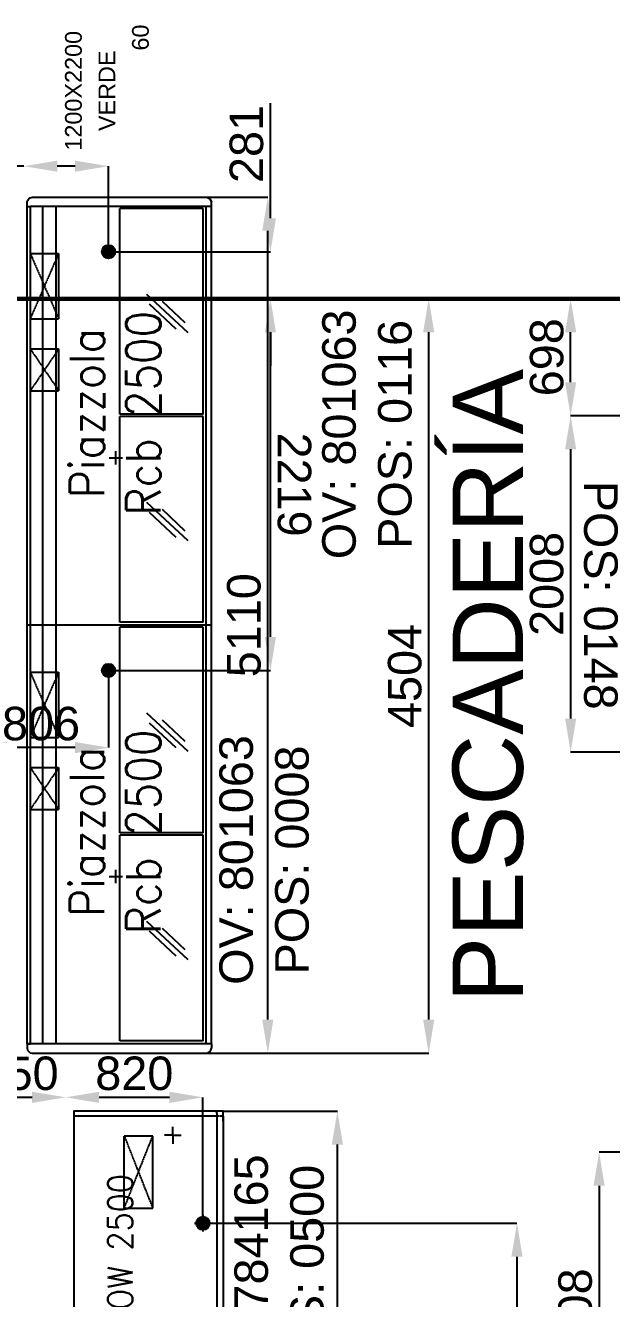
# Model space of a CAD drawing. Header units: millimetres. Extents: x 1478096 to 1808313, y 619971 to 762366.
# Drawn here: x 1539955 to 1543454, y 668856 to 676457 of the extents above; entities that cross this region are included whole.
import ezdxf
from ezdxf.enums import TextEntityAlignment as Align

# ---------------------------------------------------------------- set-up
doc = ezdxf.new("R2010")
doc.units = ezdxf.units.MM
doc.header["$LTSCALE"] = 10
for name, pattern in [('CENTERX2', [4, 2.5, -0.5, 0.5, -0.5]), ('TRATTEGGIATA', [0.75, 0.5, -0.25]), ('TRATTEGGIATA2', [0.375, 0.25, -0.125])]:
    doc.linetypes.add(name, pattern=pattern)
for name, color, linetype in [('BANCHI', 3, 'Continuous'), ('COSTAN-CAM-CORT BANDAS NOM', 7, 'Continuous'), ('COSTAN-CAM-EJES', 251, 'CENTERX2'), ('COSTAN-EXH-COTAS', 7, 'Continuous'), ('COSTAN-EXH-Desagues', 1, 'Continuous'), ('COSTAN-EXH-NOMENCLATURAS', 7, 'Continuous'), ('DESAGUE AL PISO', 1, 'Continuous'), ('DESAGUE MAQUINA', 3, 'Continuous'), ('DESAGUE PISO', 7, 'TRATTEGGIATA'), ('GABINETE', 1, 'Continuous'), ('GOP', 1, 'Continuous'), ('LATERALES', 3, 'Continuous'), ('QUADRO_ELETTRICO', 8, 'Continuous'), ('SCARICHI', 3, 'Continuous'), ('TESTI20', 3, 'Continuous'), ('TETTO', 3, 'TRATTEGGIATA'), ('W-section count', 250, 'Continuous'), ('ZZCOSTAN-CAM-NOMENCLATURAS', 7, 'Continuous')]:
    doc.layers.add(name, color=color, linetype=linetype)
doc.layers.add('COSTAN-CAM-PTAS-AUXILIAR', color=8, linetype='Continuous', plot=False)
doc.styles.add('costan', font='arial.ttf')
doc.styles.add('HEAD', font='arial.ttf', dxfattribs={"height": 0.6})
doc.styles.add('ROMANS20', font='romans.shx', dxfattribs={"width": 0.9, "height": 2})
doc.styles.add('TESTI15', font='romans.shx', dxfattribs={"width": 0.9, "height": 1.5})
doc.dimstyles.new('COSTAN-DESAGUES', dxfattribs={"dimtxt": 200, "dimasz": 200, "dimexe": 0, "dimexo": 0, "dimgap": 40, "dimtad": 1, "dimdec": 0, "dimzin": 0, "dimdsep": 46, "dimtxsty": 'costan', "dimblk1": 'ARCHTICK', "dimblk2": 'ARCHTICK', "dimcen": 0, "dimclrd": 256, "dimclre": 256, "dimclrt": 256, "dimadec": 0, "dimazin": 0, "dimtfac": 1, "dimtdec": 0, "dimtofl": 0, "dimtmove": 0, "dimatfit": 3, "dimfxl": 0, "dimtolj": 1, "dimtzin": 0, "dimarcsym": 0})
doc.dimstyles.new('COSTAN-MM-100', dxfattribs={"dimtxt": 200, "dimasz": 200, "dimexe": 0, "dimexo": 0, "dimgap": 40, "dimtad": 1, "dimdec": 0, "dimzin": 0, "dimdsep": 46, "dimtxsty": 'costan', "dimblk1": 'ARCHTICK', "dimblk2": 'ARCHTICK', "dimcen": 0, "dimclrd": 256, "dimclre": 256, "dimclrt": 256, "dimadec": 0, "dimazin": 0, "dimtfac": 1, "dimtdec": 0, "dimtofl": 0, "dimtmove": 0, "dimatfit": 3, "dimfxl": 0, "dimtolj": 1, "dimtzin": 0, "dimarcsym": 0})

# ---------------------------------------------------------------- blocks, each defined once
blk = doc.blocks.new('COSTAN-CAM-INFO-CB')
at = {"style": 'costan'}
for tag, flags, p in [('CORTINA', 14, (0, 200)), ('DEBANDAS', 14, (0, 0)), ('MEDIDAS', 4, (0, -200))]:
    blk.add_attdef(tag, text='', height=100, dxfattribs=dict(at, flags=flags)).set_placement(p, align=Align.MIDDLE_CENTER)
at = {"layer": 'COSTAN-CAM-PTAS-AUXILIAR', "style": 'costan', "flags": 4}
blk.add_attdef('TIPO', text='', height=100, dxfattribs=at).set_placement((0, -400), align=Align.MIDDLE_CENTER)
at = {"layer": 'COSTAN-CAM-PTAS-AUXILIAR', "style": 'costan', "flags": 14}
blk.add_attdef('JAMBAS:', text='', height=100, dxfattribs=at).set_placement((181.5, -600), align=Align.MIDDLE_RIGHT)
at = {"layer": 'COSTAN-CAM-PTAS-AUXILIAR', "style": 'costan', "flags": 4}
blk.add_attdef('ESPESOR', text='', height=100, dxfattribs=at).set_placement((240, -600), align=Align.MIDDLE_LEFT)
blk = doc.blocks.new('LI_TL1_N_250')
at = {"layer": 'DESAGUE MAQUINA'}
for p, q in [((121.7, -590), (71.7, -590)), ((121.7, -590), (121.7, -540)), ((121.7, -590), (121.7, -640)), ((121.7, -590), (171.7, -590)), ((2385, -590), (2335, -590)), ((2385, -590), (2385, -540)), ((2385, -590), (2385, -640)), ((2385, -590), (2435, -590))]:
    blk.add_line(p, q, dxfattribs=at)
at = {"layer": 'DESAGUE PISO'}
for p, q in [((1860, -720), (1860, -820)), ((1910, -770), (1810, -770))]:
    blk.add_line(p, q, dxfattribs=at)
at = {"layer": 'GABINETE'}
for p, q in [((2500, 0), (0, 0)), ((0, 0), (0, -855)), ((0, -855), (2500, -855)), ((2500, -890), (0, -890))]:
    blk.add_line(p, q, dxfattribs=at)
at = {"layer": 'LATERALES'}
for p, q in [((2500, -890), (0, -890)), ((2470, -890), (2500, -890))]:
    blk.add_line(p, q, dxfattribs=at)
at = {"layer": 'QUADRO_ELETTRICO', "linetype": 'TRATTEGGIATA2'}
for p, q in [((1950, -300), (2380, -300)), ((1950, -300), (2380, -470)), ((2380, -300), (1950, -470)), ((1950, -300), (1950, -470)), ((2380, -470), (2380, -300)), ((1950, -470), (2380, -470))]:
    blk.add_line(p, q, dxfattribs=at)
at = {"layer": 'TESTI20', "style": 'TESTI15', "width": 0.9}
blk.add_text('LION NARROW 2500', height=147.999, dxfattribs=at).set_placement((1271.4, -276.1), align=Align.MIDDLE)
blk = doc.blocks.new('*D486')
at = {"layer": 'COSTAN-EXH-COTAS', "lineweight": -2, "transparency": 16777216}
for p, q in [((1541134.8, 669975.7), (1541817.5, 669975.7)), ((1541817.5, 665115.7), (1541817.5, 669775.7)), ((1541134.8, 664915.7), (1541817.5, 664915.7))]:
    blk.add_line(p, q, dxfattribs=at)
at = {"layer": 'COSTAN-EXH-COTAS', "transparency": 16777216}
for points in [[(1541784.1, 669775.7), (1541850.8, 669775.7), (1541817.5, 669975.7)], [(1541784.1, 665115.7), (1541850.8, 665115.7), (1541817.5, 664915.7)]]:
    blk.add_solid(points, dxfattribs=at)
at = {"layer": 'Defpoints', "color": 0, "transparency": 16777216}
for p in [(1541134.8, 669975.7), (1541817.5, 669975.7), (1541134.8, 664915.7)]:
    blk.add_point(p, dxfattribs=at)
at = {"layer": 'COSTAN-EXH-COTAS', "transparency": 16777216, "insert": (1541675.3, 667445.7), "char_height": 200, "attachment_point": 5, "rotation": 90, "style": 'costan'}
blk.add_mtext('\\A1;5060', dxfattribs=at)
blk = doc.blocks.new('_ARCHTICK')
at = {"color": 0, "linetype": 'ByBlock', "const_width": 0.15}
blk.add_lwpolyline([(-0.5, -0.5), (0.5, 0.5)], dxfattribs=at)
blk = doc.blocks.new('COSTAN-REFERENCIA DE DESAGÜES')
at = {"layer": 'COSTAN-EXH-Desagues'}
blk.add_hatch(color=256, dxfattribs=at).paths.add_polyline_path([(40, 0, 1), (-40, 0, 1)])
blk.add_circle((0, 0), 40, dxfattribs=at)
blk = doc.blocks.new('*D480')
at = {"layer": 'COSTAN-EXH-COTAS', "lineweight": -2, "transparency": 16777216}
for p, q in [((1540814.8, 670057.4), (1540395, 670057.4)), ((1541014.8, 669305.7), (1541014.8, 670057.4))]:
    blk.add_line(p, q, dxfattribs=at)
at = {"layer": 'COSTAN-EXH-COTAS', "transparency": 16777216}
for points in [[(1540395, 670090.8), (1540395, 670024.1), (1540195, 670057.4)], [(1540814.8, 670090.8), (1540814.8, 670024.1), (1541014.8, 670057.4)]]:
    blk.add_solid(points, dxfattribs=at)
at = {"layer": 'Defpoints', "color": 0, "transparency": 16777216}
for p in [(1540195, 670057.4), (1540195, 670057.4), (1541014.8, 669305.7)]:
    blk.add_point(p, dxfattribs=at)
at = {"layer": 'COSTAN-EXH-COTAS', "transparency": 16777216, "insert": (1540604.9, 670199.6), "char_height": 200, "attachment_point": 5, "style": 'costan'}
blk.add_mtext('\\A1;820', dxfattribs=at)
blk = doc.blocks.new('*D481')
at = {"layer": 'COSTAN-EXH-Desagues', "lineweight": -2, "transparency": 16777216}
for p, q in [((1541014.8, 669305.7), (1542889.5, 669305.7)), ((1542889.5, 669105.7), (1542889.5, 666024.2))]:
    blk.add_line(p, q, dxfattribs=at)
at = {"layer": 'COSTAN-EXH-Desagues', "transparency": 16777216}
for points in [[(1542922.8, 669105.7), (1542856.1, 669105.7), (1542889.5, 669305.7)], [(1542922.8, 666024.2), (1542856.2, 666024.2), (1542889.5, 665824.2)]]:
    blk.add_solid(points, dxfattribs=at)
at = {"layer": 'Defpoints', "color": 0, "transparency": 16777216}
for p in [(1541014.8, 669305.7), (1542889.5, 665824.2), (1542889.5, 665824.2)]:
    blk.add_point(p, dxfattribs=at)
at = {"layer": 'COSTAN-EXH-Desagues', "transparency": 16777216, "insert": (1543031.7, 667564.9), "char_height": 200, "attachment_point": 5, "rotation": 270.00021, "style": 'costan'}
blk.add_mtext('\\A1;3481', dxfattribs=at)
blk = doc.blocks.new('*D495')
at = {"layer": 'COSTAN-EXH-COTAS', "lineweight": -2, "transparency": 16777216}
blk.add_line((1539995, 670057.4), (1539845, 670057.4), dxfattribs=at)
at = {"layer": 'COSTAN-EXH-COTAS', "transparency": 16777216}
for points in [[(1539845, 670090.8), (1539845, 670024.1), (1539645, 670057.4)], [(1539995, 670090.8), (1539995, 670024.1), (1540195, 670057.4)]]:
    blk.add_solid(points, dxfattribs=at)
at = {"layer": 'Defpoints', "color": 0, "transparency": 16777216}
for p in [(1539645, 670057.4), (1539645, 670057.4), (1540195, 670057.4)]:
    blk.add_point(p, dxfattribs=at)
at = {"layer": 'COSTAN-EXH-COTAS', "transparency": 16777216, "insert": (1539920, 670199.6), "char_height": 200, "attachment_point": 5, "style": 'costan'}
blk.add_mtext('\\A1;550', dxfattribs=at)
blk = doc.blocks.new('*D496')
at = {"layer": 'COSTAN-EXH-Desagues', "lineweight": -2, "transparency": 16777216}
for p, q in [((1540451, 672606.2), (1540451, 672145.5)), ((1540251, 672145.5), (1539845, 672145.5))]:
    blk.add_line(p, q, dxfattribs=at)
at = {"layer": 'COSTAN-EXH-Desagues', "transparency": 16777216}
for points in [[(1539845, 672178.8), (1539845, 672112.2), (1539645, 672145.5)], [(1540251, 672178.8), (1540251, 672112.2), (1540451, 672145.5)]]:
    blk.add_solid(points, dxfattribs=at)
at = {"layer": 'Defpoints', "color": 0, "transparency": 16777216}
for p in [(1540451, 672606.2), (1539645, 672145.5), (1539645, 672145.5)]:
    blk.add_point(p, dxfattribs=at)
at = {"layer": 'COSTAN-EXH-Desagues', "transparency": 16777216, "insert": (1540048, 672287.6), "char_height": 200, "attachment_point": 5, "style": 'costan'}
blk.add_mtext('\\A1;806', dxfattribs=at)
blk = doc.blocks.new('*D497')
at = {"layer": 'COSTAN-EXH-Desagues', "lineweight": -2, "transparency": 16777216}
for p, q in [((1541417.5, 672806.2), (1541417.5, 674625.3)), ((1540451, 672606.2), (1541417.5, 672606.2))]:
    blk.add_line(p, q, dxfattribs=at)
at = {"layer": 'COSTAN-EXH-Desagues', "transparency": 16777216}
for points in [[(1541450.8, 674625.3), (1541384.1, 674625.3), (1541417.5, 674825.3)], [(1541450.8, 672806.2), (1541384.1, 672806.2), (1541417.5, 672606.2)]]:
    blk.add_solid(points, dxfattribs=at)
at = {"layer": 'Defpoints', "color": 0, "transparency": 16777216}
for p in [(1541417.5, 674825.3), (1541417.5, 674825.3), (1540451, 672606.2)]:
    blk.add_point(p, dxfattribs=at)
at = {"layer": 'COSTAN-EXH-Desagues', "transparency": 16777216, "insert": (1541559.6, 673715.8), "char_height": 200, "attachment_point": 5, "rotation": 270.00021, "style": 'costan'}
blk.add_mtext('\\A1;2219', dxfattribs=at)
blk = doc.blocks.new('*D498')
at = {"layer": 'COSTAN-EXH-Desagues', "lineweight": -2, "transparency": 16777216}
for p, q in [((1539945, 675616.9), (1539223.3, 675616.9)), ((1540251, 675616.9), (1540145, 675616.9)), ((1540451, 675106.2), (1540451, 675616.9))]:
    blk.add_line(p, q, dxfattribs=at)
at = {"layer": 'COSTAN-EXH-Desagues', "transparency": 16777216}
for points in [[(1540145, 675650.2), (1540145, 675583.6), (1539945, 675616.9)], [(1540251, 675650.2), (1540251, 675583.6), (1540451, 675616.9)]]:
    blk.add_solid(points, dxfattribs=at)
at = {"layer": 'Defpoints', "color": 0, "transparency": 16777216}
for p in [(1539945, 675616.9), (1539945, 675616.9), (1540451, 675106.2)]:
    blk.add_point(p, dxfattribs=at)
at = {"layer": 'COSTAN-EXH-Desagues', "transparency": 16777216, "insert": (1539484.2, 675759), "char_height": 200, "attachment_point": 5, "style": 'costan'}
blk.add_mtext('\\A1;506', dxfattribs=at)
blk = doc.blocks.new('*D499')
at = {"layer": 'COSTAN-EXH-Desagues', "lineweight": -2, "transparency": 16777216}
for p, q in [((1541417.5, 675306.2), (1541417.5, 675992.8)), ((1540451, 675106.2), (1541417.5, 675106.2)), ((1541417.5, 674625.3), (1541417.5, 674425.3))]:
    blk.add_line(p, q, dxfattribs=at)
at = {"layer": 'COSTAN-EXH-Desagues', "transparency": 16777216}
for points in [[(1541384.1, 675306.2), (1541450.8, 675306.2), (1541417.5, 675106.2)], [(1541384.1, 674625.3), (1541450.8, 674625.3), (1541417.5, 674825.3)]]:
    blk.add_solid(points, dxfattribs=at)
at = {"layer": 'Defpoints', "color": 0, "transparency": 16777216}
for p in [(1540451, 675106.2), (1541417.5, 675106.2), (1541417.5, 674825.3)]:
    blk.add_point(p, dxfattribs=at)
at = {"layer": 'COSTAN-EXH-Desagues', "transparency": 16777216, "insert": (1541275.4, 675749.5), "char_height": 200, "attachment_point": 5, "rotation": 90, "style": 'costan'}
blk.add_mtext('\\A1;281', dxfattribs=at)
blk = doc.blocks.new('POSICION DE DESAGUE')
for p, q in [((-40, 0), (40, 0)), ((0, 40), (0, -40))]:
    blk.add_line(p, q)
blk = doc.blocks.new('TL2_RCB_SX')
at = {"layer": 'BANCHI'}
for p, q in [((-511.4, 691.8), (-536.4, 691.8)), ((-511.4, 691.8), (-511.4, 671.8)), ((-566.4, 661.8), (-566.4, -378.2)), ((-566.4, 661.8), (-566.4, 661.8)), ((-566.4, -378.2), (-566.4, -378.2)), ((-511.4, -408.2), (-536.4, -408.2))]:
    blk.add_line(p, q, dxfattribs=at)
for centre, start, end in [((-534.7, 660.1), 93.16582, 176.83418), ((-534.7, -376.4), 183.16582, 266.83418)]:
    blk.add_arc(centre, 31.8, start, end, dxfattribs=at)
at = {"layer": 'GOP'}
blk.add_line((-511.4, -408.2), (-511.4, 671.8), dxfattribs=at)
blk = doc.blocks.new('*D500')
at = {"layer": 'COSTAN-EXH-COTAS', "lineweight": -2, "transparency": 16777216}
for p, q in [((1541035, 675431.2), (1541402.1, 675431.2)), ((1541402.1, 670521.2), (1541402.1, 675231.2)), ((1541031.5, 670321.2), (1541402.1, 670321.2))]:
    blk.add_line(p, q, dxfattribs=at)
at = {"layer": 'COSTAN-EXH-COTAS', "transparency": 16777216}
for points in [[(1541368.7, 675231.2), (1541435.4, 675231.2), (1541402.1, 675431.2)], [(1541368.7, 670521.2), (1541435.4, 670521.2), (1541402.1, 670321.2)]]:
    blk.add_solid(points, dxfattribs=at)
at = {"layer": 'Defpoints', "color": 0, "transparency": 16777216}
for p in [(1541035, 675431.2), (1541402.1, 675431.2), (1541031.5, 670321.2)]:
    blk.add_point(p, dxfattribs=at)
at = {"layer": 'COSTAN-EXH-COTAS', "transparency": 16777216, "insert": (1541260, 672876.2), "char_height": 200, "attachment_point": 5, "rotation": 90, "style": 'costan'}
blk.add_mtext('\\A1;5110', dxfattribs=at)
blk = doc.blocks.new('*D501')
at = {"layer": 'COSTAN-EXH-COTAS', "lineweight": -2, "transparency": 16777216}
for p, q in [((1542362.4, 670521.2), (1542362.4, 674625.3)), ((1541402.1, 670321.2), (1542362.4, 670321.2))]:
    blk.add_line(p, q, dxfattribs=at)
at = {"layer": 'COSTAN-EXH-COTAS', "transparency": 16777216}
for points in [[(1542329.1, 674625.3), (1542395.8, 674625.3), (1542362.4, 674825.3)], [(1542329.1, 670521.2), (1542395.8, 670521.2), (1542362.4, 670321.2)]]:
    blk.add_solid(points, dxfattribs=at)
at = {"layer": 'Defpoints', "color": 0, "transparency": 16777216}
for p in [(1542362.4, 674825.3), (1542362.4, 674825.3), (1541402.1, 670321.2)]:
    blk.add_point(p, dxfattribs=at)
at = {"layer": 'COSTAN-EXH-COTAS', "transparency": 16777216, "insert": (1542220.3, 672573.3), "char_height": 200, "attachment_point": 5, "rotation": 90, "style": 'costan'}
blk.add_mtext('\\A1;4504', dxfattribs=at)
blk = doc.blocks.new('*D598')
at = {"layer": 'COSTAN-EXH-COTAS', "lineweight": -2, "transparency": 16777216}
for p, q in [((1544179.3, 674127), (1543210, 674127)), ((1543210, 673927), (1543210, 672319)), ((1544179.3, 672119), (1543210, 672119))]:
    blk.add_line(p, q, dxfattribs=at)
at = {"layer": 'COSTAN-EXH-COTAS', "transparency": 16777216}
for points in [[(1543176.7, 673927), (1543243.3, 673927), (1543210, 674127)], [(1543176.7, 672319), (1543243.3, 672319), (1543210, 672119)]]:
    blk.add_solid(points, dxfattribs=at)
at = {"layer": 'Defpoints', "color": 0, "transparency": 16777216}
for p in [(1544179.3, 674127), (1543210, 672119), (1544179.3, 672119)]:
    blk.add_point(p, dxfattribs=at)
at = {"layer": 'COSTAN-EXH-COTAS', "transparency": 16777216, "insert": (1543067.9, 673123), "char_height": 200, "attachment_point": 5, "rotation": 90, "style": 'costan'}
blk.add_mtext('\\A1;2008', dxfattribs=at)
blk = doc.blocks.new('*D581')
at = {"layer": 'COSTAN-EXH-COTAS', "lineweight": -2, "transparency": 16777216}
for p, q in [((1543260, 674825.3), (1543210, 674825.3)), ((1543210, 674327), (1543210, 674625.3))]:
    blk.add_line(p, q, dxfattribs=at)
at = {"layer": 'COSTAN-EXH-COTAS', "transparency": 16777216}
for points in [[(1543176.7, 674625.3), (1543243.3, 674625.3), (1543210, 674825.3)], [(1543176.7, 674327), (1543243.3, 674327), (1543210, 674127)]]:
    blk.add_solid(points, dxfattribs=at)
at = {"layer": 'Defpoints', "color": 0, "transparency": 16777216}
for p in [(1543210, 674825.3), (1543260, 674825.3), (1543210, 674127)]:
    blk.add_point(p, dxfattribs=at)
at = {"layer": 'COSTAN-EXH-COTAS', "transparency": 16777216, "insert": (1543067.9, 674476.2), "char_height": 200, "attachment_point": 5, "rotation": 90, "style": 'costan'}
blk.add_mtext('\\A1;698', dxfattribs=at)
blk = doc.blocks.new('*D599')
at = {"layer": 'COSTAN-EXH-COTAS', "lineweight": -2, "transparency": 16777216}
for p, q in [((1544179.3, 669729.7), (1543380, 669729.7)), ((1543380, 669529.7), (1543380, 667921.7)), ((1544179.3, 667721.7), (1543380, 667721.7))]:
    blk.add_line(p, q, dxfattribs=at)
at = {"layer": 'COSTAN-EXH-COTAS', "transparency": 16777216}
for points in [[(1543346.6, 669529.7), (1543413.3, 669529.7), (1543380, 669729.7)], [(1543346.6, 667921.7), (1543413.3, 667921.7), (1543380, 667721.7)]]:
    blk.add_solid(points, dxfattribs=at)
at = {"layer": 'Defpoints', "color": 0, "transparency": 16777216}
for p in [(1544179.3, 669729.7), (1543380, 667721.7), (1544179.3, 667721.7)]:
    blk.add_point(p, dxfattribs=at)
at = {"layer": 'COSTAN-EXH-COTAS', "transparency": 16777216, "insert": (1543237.8, 668725.7), "char_height": 200, "attachment_point": 5, "rotation": 90, "style": 'costan'}
blk.add_mtext('\\A1;2008', dxfattribs=at)

msp = doc.modelspace()

# ---------------------------------------------------------------- linework, layer by layer
at = {"layer": 'BANCHI'}
for p, q in [((1539965.047, 672876.161), (1539965.047, 675376.161)), ((1540059.047, 672876.161), (1540059.047, 675376.161)), ((1540139.047, 672876.161), (1540139.047, 675376.161)), ((1540519.047, 674137.161), (1540519.047, 675365.161)), ((1541015.047, 675365.161), (1540519.047, 675365.161)), ((1541015.047, 674137.161), (1541015.047, 675365.161)), ((1541065.047, 672876.161), (1541065.047, 675376.161)), ((1541015.047, 674137.161), (1540519.047, 674137.161)), ((1540519.047, 672894.161), (1540519.047, 674122.161)), ((1541015.047, 674122.161), (1540519.047, 674122.161)), ((1541015.047, 672894.161), (1541015.047, 674122.161)), ((1539965.047, 670376.161), (1539965.047, 672876.161)), ((1539985.047, 672876.161), (1539965.047, 672876.161)), ((1540059.047, 670376.161), (1540059.047, 672876.161)), ((1540139.047, 670376.161), (1540139.047, 672876.161)), ((1541015.047, 672894.161), (1540519.047, 672894.161)), ((1540519.047, 671637.161), (1540519.047, 672865.161)), ((1541015.047, 672865.161), (1540519.047, 672865.161)), ((1541015.047, 671637.161), (1541015.047, 672865.161)), ((1541065.047, 670376.161), (1541065.047, 672876.161)), ((1541015.047, 671637.161), (1540519.047, 671637.161)), ((1540519.047, 670394.161), (1540519.047, 671622.161)), ((1541015.047, 671622.161), (1540519.047, 671622.161)), ((1541015.047, 670394.161), (1541015.047, 671622.161)), ((1539985.047, 670376.161), (1539965.047, 670376.161)), ((1541065.047, 670376.161), (1539985.047, 670376.161)), ((1541015.047, 670394.161), (1540519.047, 670394.161)), ((1541099.779, 669945.67), (1541099.779, 669960.67))]:
    msp.add_line(p, q, dxfattribs=at)
at = {"layer": 'BANCHI', "color": 1}
for p, q in [((1541033.047, 672876.161), (1541033.047, 675376.161)), ((1541033.047, 670376.161), (1541033.047, 672876.161))]:
    msp.add_line(p, q, dxfattribs=at)
at = {"layer": 'BANCHI', "linetype": 'Continuous'}
for p, q in [((1540677.402, 674853.206), (1540924.116, 674624.299)), ((1540771.338, 674811.428), (1540906.681, 674683.746)), ((1540694.407, 674794.149), (1540852.78, 674645.537)), ((1540677.402, 673610.206), (1540924.116, 673381.299)), ((1540694.407, 673551.149), (1540852.78, 673402.537)), ((1540771.338, 673568.428), (1540906.681, 673440.746)), ((1540677.402, 672353.206), (1540924.116, 672124.299)), ((1540771.338, 672311.428), (1540906.681, 672183.746)), ((1540694.407, 672294.149), (1540852.78, 672145.537)), ((1540677.402, 671110.206), (1540924.116, 670881.299)), ((1540694.407, 671051.149), (1540852.78, 670902.537)), ((1540771.338, 671068.428), (1540906.681, 670940.746))]:
    msp.add_line(p, q, dxfattribs=at)
at = {"layer": 'BANCHI'}
msp.add_lwpolyline([(1541134.779, 669945.67), (1541134.779, 669975.67, -1.33033444), (1541134.779, 669975.67), (1540244.779, 669975.67), (1540244.779, 669945.67)], format="xyb", dxfattribs=at)
msp.add_arc((1541084.779, 669960.67), 15, 0, 90, dxfattribs=at)
at = {"layer": 'COSTAN-CAM-EJES', "const_width": 25}
msp.add_lwpolyline([(1478108.728, 674825.343), (1676824.92, 674825.343)], dxfattribs=at)
at = {"layer": 'GOP'}
for p, q in [((1539985.047, 672876.161), (1539985.047, 675376.161)), ((1539985.047, 670376.161), (1539985.047, 672876.161)), ((1541065.047, 672876.161), (1539985.047, 672876.161)), ((1541094.779, 669945.67), (1540244.779, 669945.67)), ((1541099.779, 669945.67), (1540244.779, 669945.67))]:
    msp.add_line(p, q, dxfattribs=at)
at = {"layer": 'QUADRO_ELETTRICO', "linetype": 'TRATTEGGIATA2'}
for p, q in [((1539985.047, 674706.161), (1539985.047, 675096.161)), ((1539985.047, 675096.161), (1540155.047, 675096.161)), ((1540155.047, 674706.161), (1539985.047, 675096.161)), ((1539985.047, 674706.161), (1540155.047, 675096.161)), ((1540155.047, 674706.161), (1540155.047, 675096.161)), ((1539985.047, 674706.161), (1540155.047, 674706.161)), ((1539985.047, 674276.161), (1539985.047, 674526.161)), ((1539985.047, 674526.161), (1540155.047, 674526.161)), ((1540155.047, 674276.161), (1539985.047, 674526.161)), ((1539985.047, 674276.161), (1540155.047, 674526.161)), ((1540155.047, 674276.161), (1540155.047, 674526.161)), ((1539985.047, 674276.161), (1540155.047, 674276.161)), ((1539985.047, 672206.161), (1539985.047, 672596.161)), ((1539985.047, 672596.161), (1540155.047, 672596.161)), ((1540155.047, 672206.161), (1539985.047, 672596.161)), ((1539985.047, 672206.161), (1540155.047, 672596.161)), ((1540155.047, 672206.161), (1540155.047, 672596.161)), ((1539985.047, 672206.161), (1540155.047, 672206.161)), ((1539985.047, 671776.161), (1539985.047, 672026.161)), ((1539985.047, 672026.161), (1540155.047, 672026.161)), ((1540155.047, 671776.161), (1539985.047, 672026.161)), ((1539985.047, 671776.161), (1540155.047, 672026.161)), ((1540155.047, 671776.161), (1540155.047, 672026.161)), ((1539985.047, 671776.161), (1540155.047, 671776.161))]:
    msp.add_line(p, q, dxfattribs=at)
at = {"layer": 'TETTO'}
msp.add_line((1541134.779, 669945.67), (1541094.779, 669945.67), dxfattribs=at)

# ---------------------------------------------------------------- block references
at = {"layer": 'BANCHI', "xscale": -1, "rotation": 90}
msp.add_blockref('TL2_RCB_SX', (1540656.865, 674864.711), dxfattribs=at)
at = {"layer": 'BANCHI', "rotation": 90}
msp.add_blockref('TL2_RCB_SX', (1540656.865, 670887.61), dxfattribs=at)
at = {"layer": 'COSTAN-CAM-CORT BANDAS NOM'}
ref = msp.add_blockref('COSTAN-CAM-INFO-CB', (1540041.21, 676067.161), dxfattribs=dict(at, rotation=90))
ref.add_attrib('MEDIDAS', '1200X2200', dxfattribs={"layer": '0', "height": 100, "rotation": 90, "style": 'costan', "flags": 4}).set_placement((1540241.21, 676067.161), align=Align.MIDDLE_CENTER)
ref.add_attrib('TIPO', 'VERDE', dxfattribs={"layer": 'COSTAN-CAM-PTAS-AUXILIAR', "height": 100, "rotation": 90, "style": 'costan', "flags": 4}).set_placement((1540441.21, 676067.161), align=Align.MIDDLE_CENTER)
ref.add_attrib('ESPESOR', '60', dxfattribs={"layer": 'COSTAN-CAM-PTAS-AUXILIAR', "height": 100, "rotation": 90, "style": 'costan', "flags": 4}).set_placement((1540641.21, 676307.161), align=Align.MIDDLE_LEFT)
at = {"layer": 'COSTAN-EXH-Desagues'}
for p in [(1540451.047, 675106.161), (1540451.047, 672606.161), (1541014.779, 669305.67)]:
    msp.add_blockref('COSTAN-REFERENCIA DE DESAGÜES', p, dxfattribs=at)
at = {"layer": 'DESAGUE AL PISO', "rotation": 90}
for p in [(1540451.047, 675106.161), (1540451.047, 672606.161)]:
    msp.add_blockref('POSICION DE DESAGUE', p, dxfattribs=at)
at = {"layer": 'SCARICHI', "rotation": 90}
for p in [(1540495.047, 673876.161), (1540495.047, 671376.161)]:
    msp.add_blockref('POSICION DE DESAGUE', p, dxfattribs=at)
at = {"layer": 'ZZCOSTAN-CAM-NOMENCLATURAS', "rotation": 89.99999999999999}
msp.add_blockref('LI_TL1_N_250', (1540244.779, 667445.67), dxfattribs=at)

# ---------------------------------------------------------------- texts
at = {"layer": 'COSTAN-EXH-NOMENCLATURAS', "char_height": 200, "attachment_point": 5, "style": 'costan'}
for s, insert, rotation in [('OV: 801063\\PPOS: 0116', (1541994.951, 674015.858), 90), ('OV: 784165\\PPOS: 0148', (1543555.801, 673055.598), 270), ('OV: 801063\\PPOS: 0008', (1541380.681, 671474.567), 90), ('OV: 784165\\PPOS: 0500', (1541470.653, 668971.392), 90)]:
    msp.add_mtext(s, dxfattribs=dict(at, insert=insert, rotation=rotation))
at = {"layer": 'TESTI20', "style": 'ROMANS20', "width": 0.9}
for s, p in [('Rcb 2500', (1540658.321, 674142.569)), ('Piazzola', (1540322.889, 674142.569)), ('Rcb 2500', (1540658.321, 671642.569)), ('Piazzola', (1540322.889, 671642.569))]:
    msp.add_text(s, height=205.5144, rotation=90, dxfattribs=at).set_placement(p, align=Align.MIDDLE_CENTER)
at = {"layer": 'W-section count', "style": 'HEAD'}
msp.add_text('PESCADERÍA', height=420, rotation=90, dxfattribs=at).set_placement((1542663.297, 672515.354, -112421.869), align=Align.MIDDLE)

# ---------------------------------------------------------------- dimensions: what is measured, and where the dimension line sits
at = {"layer": 'COSTAN-EXH-COTAS'}
for base, p1, p2, picture, middle in [((1541402.081, 675431.161), (1541031.535, 670321.161), (1541035.047, 675431.161), '*D500', (1541259.966, 672876.161)), ((1542362.449, 674825.343), (1541402.081, 670321.161), (1542362.449, 674825.343), '*D501', (1542220.335, 672573.252)), ((1543210, 674825.343), (1543210, 674126.992), (1543260, 674825.343), '*D581', (1543067.885, 674476.167)), ((1543210, 672118.992), (1544179.277, 674126.992), (1544179.277, 672118.992), '*D598', (1543067.885, 673122.992)), ((1541817.452, 669975.67), (1541134.779, 664915.67), (1541134.779, 669975.67), '*D486', (1541675.338, 667445.67)), ((1543379.955, 667721.721), (1544179.277, 669729.721), (1544179.277, 667721.721), '*D599', (1543237.84, 668725.721))]:
    dim = msp.add_linear_dim(base=base, p1=p1, p2=p2, angle=90, dimstyle='COSTAN-MM-100', dxfattribs=at)
    dim.commit()
    dim.dimension.update_dxf_attribs({"geometry": picture, "text_midpoint": middle})
for base, p1, p2, picture, middle in [((1539645.049, 670057.447), (1540195.049, 670057.447), (1539645.049, 670057.447), '*D495', (1539920.049, 670199.562)), ((1540195.049, 670057.447), (1541014.779, 669305.67), (1540195.049, 670057.447), '*D480', (1540604.914, 670199.562))]:
    dim = msp.add_linear_dim(base=base, p1=p1, p2=p2, dimstyle='COSTAN-MM-100', dxfattribs=at)
    dim.commit()
    dim.dimension.update_dxf_attribs({"geometry": picture, "text_midpoint": middle})
at = {"layer": 'COSTAN-EXH-Desagues'}
for base, p1, p2, angle, picture, middle in [((1541417.474, 675106.161), (1541417.474, 674825.343), (1540451.047, 675106.161), 90, '*D499', (1541275.359, 675749.503)), ((1541417.474, 674825.343), (1540451.047, 672606.161), (1541417.474, 674825.343), 90.0002105, '*D497', (1541559.592, 673715.754)), ((1542889.485, 665824.186), (1541014.779, 669305.67), (1542889.485, 665824.186), 90.0002105, '*D481', (1543031.662, 667564.932))]:
    dim = msp.add_linear_dim(base=base, p1=p1, p2=p2, angle=angle, dimstyle='COSTAN-DESAGUES', dxfattribs=at)
    dim.commit()
    dim.dimension.update_dxf_attribs({"geometry": picture, "text_midpoint": middle})
for base, p1, p2, picture, middle in [((1539945.047, 675616.888), (1540451.047, 675106.161), (1539945.047, 675616.888), '*D498', (1539484.174, 675759.002)), ((1539645.049, 672145.494), (1540451.047, 672606.161), (1539645.049, 672145.494), '*D496', (1540048.048, 672287.608))]:
    dim = msp.add_linear_dim(base=base, p1=p1, p2=p2, dimstyle='COSTAN-DESAGUES', dxfattribs=at)
    dim.commit()
    dim.dimension.update_dxf_attribs({"geometry": picture, "text_midpoint": middle})

doc.saveas('drawing.dxf')
